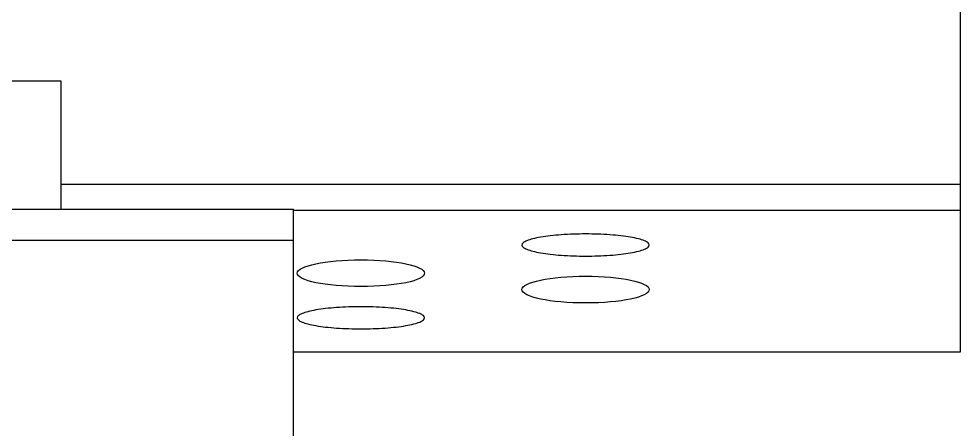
# Model space of a CAD drawing. Header units: millimetres. Extents: x 0 to 420, y 0 to 297.
# Drawn here: x 244.47 to 250.75, y 191.74 to 194.48 of the extents above; entities that cross this region are included whole.
import ezdxf

# ---------------------------------------------------------------- set-up
doc = ezdxf.new("R2010")
doc.units = ezdxf.units.MM
doc.header["$LTSCALE"] = 23.1
doc.layers.get('0').update_dxf_attribs({"linetype": 'CONTINUOUS'})
doc.layers.add('AXIS', color=7, linetype='CONTINUOUS')

msp = doc.modelspace()

# ---------------------------------------------------------------- linework, layer by layer
at = {"color": 7, "linetype": 'CONTINUOUS'}
for p, q in [((250.755, 199.2152), (250.755, 192.254)), ((244.755, 194.0635), (242.255, 194.0635)), ((244.755, 193.2096), (244.755, 194.0635)), ((250.755, 193.3741), (244.755, 193.3741)), ((243.555, 193.2096), (246.305, 193.2096)), ((246.305, 184.2652), (246.305, 193.2096)), ((250.755, 193.2003), (246.305, 193.2003)), ((243.555, 193.003), (246.305, 193.003)), ((250.755, 192.254), (246.305, 192.254))]:
    msp.add_line(p, q, dxfattribs=at)
at = {"layer": 'AXIS', "color": 7, "linetype": 'CONTINUOUS'}
for centre in [(246.755, 192.7819), (248.255, 192.6725)]:
    msp.add_ellipse(centre, major_axis=(0.425, 0), ratio=0.210228, dxfattribs=at)
for points in [[(248.68, 192.9703), (248.68, 192.9758), (248.6732, 192.9846), (248.6609, 192.9924), (248.6399, 193.0024), (248.6044, 193.013), (248.552, 193.0237), (248.4882, 193.0325), (248.3881, 193.0416), (248.255, 193.0458), (248.1218, 193.0416), (248.0217, 193.0325), (247.958, 193.0237), (247.9055, 193.013), (247.87, 193.0024), (247.849, 192.9924), (247.8367, 192.9846), (247.83, 192.9758), (247.83, 192.9703)], [(247.83, 192.9703), (247.83, 192.9647), (247.8367, 192.9559), (247.849, 192.9481), (247.87, 192.9381), (247.9055, 192.9275), (247.958, 192.9168), (248.0217, 192.908), (248.1218, 192.899), (248.255, 192.8948), (248.3881, 192.899), (248.4882, 192.908), (248.552, 192.9168), (248.6044, 192.9275), (248.6399, 192.9381), (248.6609, 192.9481), (248.6732, 192.9559), (248.68, 192.9647), (248.68, 192.9703)], [(247.18, 192.4841), (247.18, 192.4896), (247.1732, 192.4984), (247.1609, 192.5062), (247.1399, 192.5162), (247.1044, 192.5268), (247.052, 192.5375), (246.9882, 192.5463), (246.8881, 192.5554), (246.755, 192.5596), (246.6218, 192.5554), (246.5217, 192.5463), (246.458, 192.5375), (246.4055, 192.5268), (246.37, 192.5162), (246.349, 192.5062), (246.3367, 192.4984), (246.33, 192.4896), (246.33, 192.4841)], [(246.33, 192.4841), (246.33, 192.4785), (246.3367, 192.4697), (246.349, 192.4619), (246.37, 192.4519), (246.4055, 192.4413), (246.458, 192.4306), (246.5217, 192.4218), (246.6218, 192.4127), (246.755, 192.4085), (246.8881, 192.4127), (246.9882, 192.4218), (247.052, 192.4306), (247.1044, 192.4413), (247.1399, 192.4519), (247.1609, 192.4619), (247.1732, 192.4697), (247.18, 192.4785), (247.18, 192.4841)]]:
    msp.add_open_spline(points, degree=3, knots=[0, 0, 0, 0, 0.018748, 0.032719, 0.050412, 0.097188, 0.158382, 0.23207, 0.31566, 0.5, 0.68434, 0.76793, 0.841618, 0.902812, 0.949588, 0.967281, 0.981252, 1, 1, 1, 1], dxfattribs=at)

doc.saveas('drawing.dxf')
